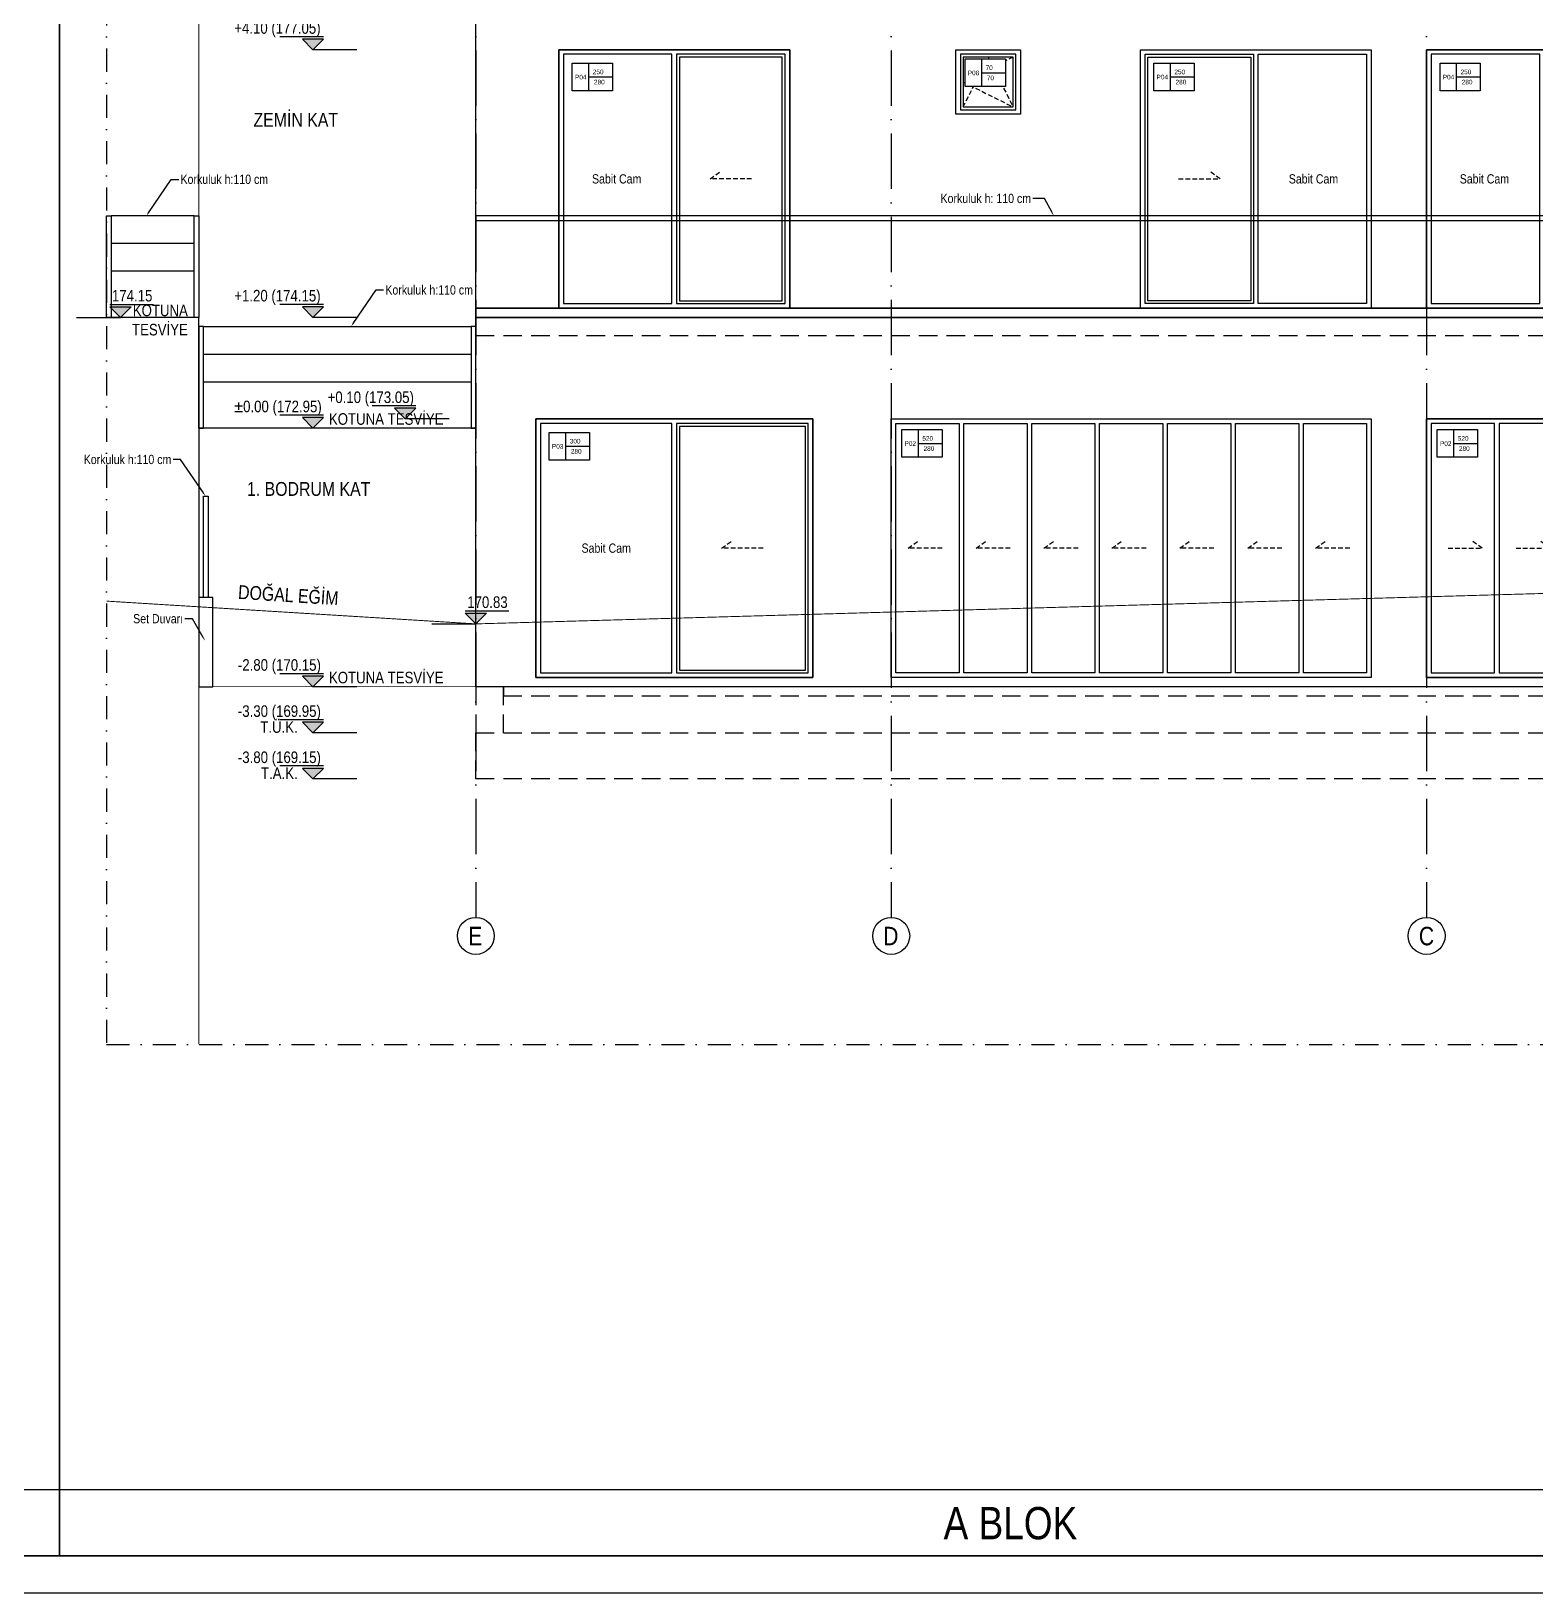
# Model space of a CAD drawing. Header units: millimetres. Extents: x 82776 to 137242, y 11666 to 27998.
# Drawn here: x 125235 to 126865, y 24998 to 26689 of the extents above; entities that cross this region are included whole.
import ezdxf
from ezdxf import colors
from ezdxf.entities.mleader import LeaderData, LeaderLine
from ezdxf.enums import TextEntityAlignment as Align
from ezdxf.math import Vec2, Vec3

# ---------------------------------------------------------------- set-up
doc = ezdxf.new("R2010")
doc.units = ezdxf.units.MM
for name, pattern in [('( Hidden )', [0.375, 0.25, -0.125]), ('ACAD_ISO03W100', [30, 12, -18]), ('ACAD_ISO10W100', [18, 12, -3, 0, -3]), ('DASHDOT', [1, 0.5, -0.25, 0, -0.25]), ('DASHED', [15, 10, -5])]:
    doc.linetypes.add(name, pattern=pattern)
doc.layers.add('0_IFC_Blok Sınırı', color=32, linetype='ACAD_ISO03W100', lineweight=0)
for name, color, linetype in [('0_IFC_Concrete Trace', 253, '( Hidden )'), ('0_IFC_Elevation_1', 41, 'Continuous'), ('0_IFC_Elevation_3', 21, 'Continuous'), ('0_IFC_Elevation_4', 11, 'Continuous'), ('0_IFC_Grid', 14, 'ACAD_ISO10W100'), ('0_IFC_Grid_Text_100', 14, 'Continuous'), ('0_IFC_Legend_Viewport', 7, 'Continuous'), ('0_IFC_Notation_Level_50', 160, 'Continuous'), ('0_IFC_Notation_Section_50', 10, 'Continuous'), ('0_IFC_Text_Explanation_20', 231, 'Continuous'), ('0_IFC_Text_Explanation_50', 231, 'Continuous'), ('2_IFC_Handrail', 181, 'Continuous'), ('2_IFC_Wall', 130, 'Continuous'), ('3_IFC_Window', 136, 'Continuous'), ('7_IFC_Landscape', 45, 'Continuous')]:
    doc.layers.add(name, color=color, linetype=linetype)
doc.styles.add('IFC_TEXT', font='ARIALN.TTF')
doc.styles.get("Standard").update_dxf_attribs({"font": 'arial.ttf'})

# ---------------------------------------------------------------- blocks, each defined once
blk = doc.blocks.new('*U2169')
blk.add_lwpolyline([(-739.3936730166897, 0), (0, 0), (0, 71.52768104430288), (-739.3936730166897, 71.52768104430288)], close=True)
at = {"layer": '0_IFC_Legend_Viewport', "transparency": 33554687}
blk.add_lwpolyline([(-3169.339490820363, 2920.000000000932), (0, 2920.000000000932), (0, 0), (-3169.339490820363, 0)], close=True, dxfattribs=at)
at = {"style": 'IFC_TEXT'}
for tag, p in [('PAFTA', (-2411.698528575071, 17.92217528726905)), ('KOT', (-1159.062316709198, 17.96195260528475)), ('OLCEK', (-110.4468044673558, 17.90858112834394))]:
    blk.add_attdef(tag, p, '', height=35, dxfattribs=at)
blk = doc.blocks.new('*U2160')
blk.add_lwpolyline([(-3301.934478563373, 0), (-1182.826488100109, 0), (-1182.826488100109, 71.52768104430288), (-3301.934478563373, 71.52768104430288)], close=True)
at = {"layer": '0_IFC_Legend_Viewport', "transparency": 33554687}
blk.add_lwpolyline([(-3301.934478563373, 2920.000000000932), (0, 2920.000000000932), (0, 0), (-3301.934478563373, 0)], close=True, dxfattribs=at)
at = {"style": 'IFC_TEXT'}
for tag, p in [('PAFTA', (-2477.996022446576, 17.92217528726905)), ('KOT', (-1159.062316709198, 17.96195260528475)), ('OLCEK', (-110.4468044673558, 17.90858112834394))]:
    blk.add_attdef(tag, p, '', height=35, dxfattribs=at)
blk = doc.blocks.new('A_GR3_DOS IZI')
at = {"layer": '0_IFC_Concrete Trace', "linetype": '( Hidden )', "ltscale": 80}
for points in [[(-2000.000000000015, 449.9999999876163), (-1.45519e-11, 449.9999999876163), (-1.45519e-11, 429.9999999876162), (-2000.000000000015, 429.9999999876162)], [(-2000, 0), (-1970, 0), (-1970, 50.00000000054206), (-2000, 50.00000000054206)], [(-1970, 40), (-30, 40), (-30, 50), (-1970, 50)], [(-2000, 0), (0, 0), (0, -50), (-2000, -50)]]:
    blk.add_lwpolyline(points, close=True, dxfattribs=at)
blk = doc.blocks.new('0_IFC_WINDOWTAG_EL')
blk.add_wipeout([(1.191932521083002, 15.000000000000021), (23.00000000000002, 15.000000000000021), (23.00000000000002, 2.4868995751603507e-14), (1.191932521083002, 2.4868995751603507e-14)])
at = {"layer": '0_IFC_Text_Explanation_50'}
blk.add_lwpolyline([(1.191932521083003, 15), (23, 15), (23, 0), (1.191932521083003, 0)], close=True, dxfattribs=at)
for points in [[(10, 15), (10, 0)], [(10, 7.5), (23, 7.5)]]:
    blk.add_lwpolyline(points, dxfattribs=at)
for tag, p in [('KOD', (1.884709104908438, 6.157988156248393)), ('EN', (12.1224833712622, 8.96334404722438)), ('YÜKSEKLİK', (12.53212824393995, 3.473431887337937))]:
    blk.add_attdef(tag, p, '', height=2.5, dxfattribs=at)
blk = doc.blocks.new('*U2153')
blk.add_wipeout([(249.99999999999997, 279.9999999999054), (-6.570556436235352e-17, 280.00000000000006), (-2.1188386570549283e-10, 0), (249.9999999997881, -9.461587069381494e-11)])
at = {"layer": '3_IFC_Window'}
for points in [[(250, 279.9999999999054), (0, 280), (-2.118838e-10, 7.1e-15), (249.9999999997881, -9.45874e-11)], [(122.5000000000108, 274.9999999999546), (4.999999999996219, 274.9999999999963), (4.999999999791896, 4.999999999996223), (122.4999999998064, 4.999999999954601)], [(130.4999999998087, 7.999999999948547), (241.9999999997942, 7.999999999907828), (241.9999999999939, 271.9999999999078), (130.5000000000085, 271.9999999999485)]]:
    blk.add_lwpolyline(points, close=True, dxfattribs=at)
blk.add_lwpolyline([(127.4999999998064, 4.999999999950818), (244.9999999997919, 4.999999999909196), (244.9999999999962, 274.9999999999092), (127.5000000000108, 274.9999999999508), (127.4999999998064, 4.999999999950818)], dxfattribs=at)
at = {"layer": '3_IFC_Window', "linetype": '( Hidden )', "ltscale": 20}
blk.add_lwpolyline([(208.7499999999086, 139.9999999999075), (163.7499999999086, 139.9999999999415), (175.9859691290064, 148.6764658398875)], dxfattribs=at)
at = {"layer": '0_IFC_Text_Explanation_50', "insert": (62.58957255107407, 139.9999999999781), "char_height": 10, "attachment_point": 5, "style": 'IFC_TEXT'}
blk.add_mtext_dynamic_manual_height_columns('Sabit Cam', width=56.8777974441, gutter_width=12.5, heights=[9.017712536407576], dxfattribs=at)
at = {"transparency": 33554687}
ref = blk.add_blockref('0_IFC_WINDOWTAG_EL', (12.1161349578324, 235.5), dxfattribs=dict(at, xscale=2, yscale=2, zscale=2))
ref.add_attrib('YÜKSEKLİK', '280', (38.0133034693572, 242.4468637742102), dxfattribs={"layer": '0_IFC_Text_Explanation_20', "height": 5})
ref.add_attrib('EN', '250', (36.73347634270613, 253.4266880936921), dxfattribs={"layer": '0_IFC_Text_Explanation_20', "height": 5})
ref.add_attrib('KOD', 'P04', (17.44840880141419, 247.815976312384), dxfattribs={"layer": '0_IFC_Text_Explanation_20', "height": 5})
blk = doc.blocks.new('*U2154')
blk.add_wipeout([(0, 70), (69.99999999976717, 70), (69.99999999976717, 0), (0, 0)])
at = {"layer": '3_IFC_Window'}
for points in [[(69.99999999976717, 0), (0, 0), (0, 70), (69.99999999976717, 70)], [(64.99999999976717, 65), (5, 65), (5, 5), (64.99999999976717, 5)], [(61.99999999976717, 62), (8, 62), (8, 8), (61.99999999976717, 8)]]:
    blk.add_lwpolyline(points, close=True, dxfattribs=at)
at = {"layer": '3_IFC_Window', "linetype": '( Hidden )', "ltscale": 20}
for points in [[(8, 8), (34.99999999988359, 62), (61.99999999976717, 8)], [(61.99999999976717, 62), (8, 35), (61.99999999976717, 8)]]:
    blk.add_lwpolyline(points, dxfattribs=at)
at = {"transparency": 33554687}
ref = blk.add_blockref('0_IFC_WINDOWTAG_EL', (7.6161349578324, 30), dxfattribs=dict(at, xscale=2, yscale=2, zscale=2))
ref.add_attrib('YÜKSEKLİK', '70', (33.5133034693572, 36.94686377421021), dxfattribs={"layer": '0_IFC_Text_Explanation_50', "height": 5})
ref.add_attrib('EN', '70', (32.23347634282254, 47.92668809369206), dxfattribs={"layer": '0_IFC_Text_Explanation_50', "height": 5})
ref.add_attrib('KOD', 'P08', (12.94840880141419, 42.315976312384), dxfattribs={"layer": '0_IFC_Text_Explanation_50', "height": 5})
blk = doc.blocks.new('*U2148')
blk.add_wipeout([(0, 280), (250, 279.99999999990547), (250, -9.458744898438454e-11), (0, -2.842170943040401e-14)])
at = {"layer": '3_IFC_Window'}
for points in [[(0, 280), (250, 279.9999999999054), (250, -9.45874e-11), (0, 0)], [(119.4999999999854, 7.999999999952706), (8, 7.999999999996362), (8, 271.9999999999964), (119.4999999999854, 271.9999999999527)], [(127.4999999999854, 274.9999999999527), (245, 274.9999999999054), (245, 4.999999999905412), (127.4999999999854, 4.999999999952706)]]:
    blk.add_lwpolyline(points, close=True, dxfattribs=at)
blk.add_lwpolyline([(122.4999999999854, 4.999999999952706), (5, 5), (5, 275), (122.4999999999854, 274.9999999999527), (122.4999999999854, 4.999999999952706)], dxfattribs=at)
at = {"layer": '3_IFC_Window', "linetype": '( Hidden )', "ltscale": 20}
blk.add_lwpolyline([(41.24999999998545, 139.9999999999709), (86.24999999998545, 139.9999999999709), (74.0140308708942, 148.6764658399261)], dxfattribs=at)
at = {"layer": '0_IFC_Text_Explanation_50', "insert": (187.4104274488199, 139.9999999999309), "char_height": 10, "attachment_point": 5, "style": 'IFC_TEXT'}
blk.add_mtext_dynamic_manual_height_columns('Sabit Cam', width=56.8777974441, gutter_width=12.5, heights=[9.017712536407576], dxfattribs=at)
at = {"transparency": 33554687}
ref = blk.add_blockref('0_IFC_WINDOWTAG_EL', (12.1161349578324, 235.5), dxfattribs=dict(at, xscale=2, yscale=2, zscale=2))
ref.add_attrib('YÜKSEKLİK', '280', (38.0133034693572, 242.4468637742102), dxfattribs={"layer": '0_IFC_Text_Explanation_20', "height": 5})
ref.add_attrib('EN', '250', (36.73347634270613, 253.4266880936921), dxfattribs={"layer": '0_IFC_Text_Explanation_20', "height": 5})
ref.add_attrib('KOD', 'P04', (17.44840880141419, 247.815976312384), dxfattribs={"layer": '0_IFC_Text_Explanation_20', "height": 5})
blk = doc.blocks.new('*U2149')
blk.add_wipeout([(249.99999999999997, 279.9999999999054), (-6.570556436235352e-17, 280.00000000000006), (-2.1188386570549283e-10, 0), (249.9999999997881, -9.461587069381494e-11)])
at = {"layer": '3_IFC_Window'}
for points in [[(250, 279.9999999999054), (0, 280), (-2.118838e-10, 7.1e-15), (249.9999999997881, -9.45874e-11)], [(122.5000000000108, 274.9999999999546), (4.999999999996219, 274.9999999999963), (4.999999999791896, 4.999999999996223), (122.4999999998064, 4.999999999954601)], [(130.4999999998087, 7.999999999948547), (241.9999999997942, 7.999999999907828), (241.9999999999939, 271.9999999999078), (130.5000000000085, 271.9999999999485)]]:
    blk.add_lwpolyline(points, close=True, dxfattribs=at)
blk.add_lwpolyline([(127.4999999998064, 4.999999999950818), (244.9999999997919, 4.999999999909196), (244.9999999999962, 274.9999999999092), (127.5000000000108, 274.9999999999508), (127.4999999998064, 4.999999999950818)], dxfattribs=at)
at = {"layer": '3_IFC_Window', "linetype": '( Hidden )', "ltscale": 20}
blk.add_lwpolyline([(208.7499999999086, 139.9999999999075), (163.7499999999086, 139.9999999999415), (175.9859691290064, 148.6764658398875)], dxfattribs=at)
at = {"layer": '0_IFC_Text_Explanation_50', "insert": (62.58957255107407, 139.9999999999781), "char_height": 10, "attachment_point": 5, "style": 'IFC_TEXT'}
blk.add_mtext_dynamic_manual_height_columns('Sabit Cam', width=56.8777974441, gutter_width=12.5, heights=[9.017712536407576], dxfattribs=at)
at = {"transparency": 33554687}
ref = blk.add_blockref('0_IFC_WINDOWTAG_EL', (12.1161349578324, 235.5), dxfattribs=dict(at, xscale=2, yscale=2, zscale=2))
ref.add_attrib('YÜKSEKLİK', '280', (38.0133034693572, 242.4468637742102), dxfattribs={"layer": '0_IFC_Text_Explanation_20', "height": 5})
ref.add_attrib('EN', '250', (36.73347634270613, 253.4266880936921), dxfattribs={"layer": '0_IFC_Text_Explanation_20', "height": 5})
ref.add_attrib('KOD', 'P04', (17.44840880141419, 247.815976312384), dxfattribs={"layer": '0_IFC_Text_Explanation_20', "height": 5})
blk = doc.blocks.new('*U1739')
blk.add_wipeout([(300, 280), (0, 279.99999999990547), (0, -9.458744898438454e-11), (300, 0)])
at = {"layer": '3_IFC_Window'}
for points in [[(300, 280), (0, 279.9999999999054), (0, -9.45874e-11), (300, 0)], [(147.5000000000145, 274.9999999999519), (5, 274.999999999907), (5, 4.999999999907004), (147.5000000000145, 4.99999999995191)], [(155.5000000000145, 7.999999999954447), (292, 7.999999999997477), (292, 271.9999999999975), (155.5000000000146, 271.9999999999544)]]:
    blk.add_lwpolyline(points, close=True, dxfattribs=at)
blk.add_lwpolyline([(152.5000000000145, 4.999999999953502), (295, 4.999999999998423), (295, 274.9999999999984), (152.5000000000145, 274.9999999999535), (152.5000000000145, 4.999999999953502)], dxfattribs=at)
at = {"layer": '3_IFC_Window', "linetype": '( Hidden )', "ltscale": 20}
blk.add_lwpolyline([(246.2499999999563, 140), (201.2499999999564, 140), (213.4859691290476, 148.6764658399552)], dxfattribs=at)
at = {"layer": '0_IFC_Text_Explanation_50', "insert": (76.25000000034925, 139.999999999949), "char_height": 10, "attachment_point": 5, "style": 'IFC_TEXT'}
blk.add_mtext_dynamic_manual_height_columns('Sabit Cam', width=56.8777974441, gutter_width=12.5, heights=[9.017712536407576], dxfattribs=at)
at = {"transparency": 33554687}
ref = blk.add_blockref('0_IFC_WINDOWTAG_EL', (12.1161349578324, 235.5), dxfattribs=dict(at, xscale=2, yscale=2, zscale=2))
ref.add_attrib('YÜKSEKLİK', '280', (38.0133034693572, 242.4468637742102), dxfattribs={"layer": '0_IFC_Text_Explanation_20', "height": 5})
ref.add_attrib('EN', '300', (36.73347634270613, 253.4266880936921), dxfattribs={"layer": '0_IFC_Text_Explanation_20', "height": 5})
ref.add_attrib('KOD', 'P03', (17.44840880141419, 247.815976312384), dxfattribs={"layer": '0_IFC_Text_Explanation_20', "height": 5})
blk = doc.blocks.new('*U2105')
blk.add_wipeout([(520, 280), (0, 280), (0, 0), (520, 0)])
at = {"layer": '3_IFC_Window'}
for points in [[(520, 0), (0, 0), (0, 280), (520, 280)], [(78.57142857136205, 5), (78.57142857136205, 275.0000000000036), (147.1428571427241, 275), (147.1428571427241, 5)], [(152.1428571427242, 5.000000000000113), (152.1428571427242, 275.0000000000038), (220.7142857140862, 275), (220.7142857140862, 5.000000000000056)], [(225.7142857140863, 5.000000000000113), (225.7142857140863, 275.0000000000038), (294.2857142854482, 275), (294.2857142854482, 5.000000000000056)], [(299.2857142854483, 5.000000000000113), (299.2857142854483, 275.0000000000038), (367.8571428568103, 275), (367.8571428568103, 5.000000000000056)], [(372.8571428568102, 5.000000000000056), (372.8571428568102, 275.0000000000037), (441.4285714281723, 275), (441.4285714281723, 5.000000000000056)], [(446.4285714281722, 5.000000000000056), (446.4285714281722, 275.0000000000037), (515, 275), (515, 5)]]:
    blk.add_lwpolyline(points, close=True, dxfattribs=at)
at = {"layer": '3_IFC_Window', "linetype": '( Hidden )', "ltscale": 20}
for points in [[(55.28158519490353, 140), (18.35145394691426, 140), (30.58742307600551, 148.6764658399552)], [(128.8530137662656, 140), (91.92288251827632, 140), (104.1588516473675, 148.6764658399552)], [(202.4244423376277, 140.0000000000001), (165.4943110896384, 140.0000000000001), (177.7302802187297, 148.6764658399553)], [(275.9958709089898, 140.0000000000001), (239.0657396610005, 140.0000000000001), (251.3017087900918, 148.6764658399553)], [(349.5672994803517, 140.0000000000001), (312.6371682323624, 140.0000000000001), (324.8731373614537, 148.6764658399553)], [(423.1387280517138, 140), (386.2085968037245, 140), (398.4445659328157, 148.6764658399552)], [(496.7101566233086, 140), (459.7800253753193, 140), (472.0159945044106, 148.6764658399552)]]:
    blk.add_lwpolyline(points, dxfattribs=at)
at = {"transparency": 33554687}
ref = blk.add_blockref('0_IFC_WINDOWTAG_EL', (9.1161349578324, 238.5), dxfattribs=dict(at, xscale=2, yscale=2, zscale=2))
ref.add_attrib('YÜKSEKLİK', '280', (35.0133034693572, 245.4468637742102), dxfattribs={"layer": '0_IFC_Text_Explanation_20', "height": 5})
ref.add_attrib('EN', '520', (33.73347634270613, 256.4266880936921), dxfattribs={"layer": '0_IFC_Text_Explanation_20', "height": 5})
ref.add_attrib('KOD', 'P02', (14.44840880141419, 250.815976312384), dxfattribs={"layer": '0_IFC_Text_Explanation_20', "height": 5})
at = {"layer": '3_IFC_Window'}
blk.add_lwpolyline([(5, 5), (5, 275.0000000000036), (73.57142857136205, 275), (73.57142857136205, 5)], close=True, dxfattribs=at)
blk = doc.blocks.new('*U2104')
blk.add_wipeout([(0, 280), (520, 280), (520, 0), (0, 0)])
at = {"layer": '3_IFC_Window'}
for points in [[(0, 0), (520, 0), (520, 280), (0, 280)], [(147.1428571431897, 5.000000000000056), (147.1428571431897, 275.0000000000037), (78.57142857182771, 275), (78.57142857182771, 5.000000000000056)], [(220.7142857145517, 5.000000000000113), (220.7142857145517, 275.0000000000038), (152.1428571431897, 275), (152.1428571431897, 5.000000000000056)], [(294.2857142859137, 5.000000000000113), (294.2857142859137, 275.0000000000038), (225.7142857145518, 275), (225.7142857145518, 5.000000000000056)], [(367.8571428572757, 5.000000000000113), (367.8571428572757, 275.0000000000038), (299.2857142859137, 275), (299.2857142859137, 5.000000000000056)], [(441.4285714286379, 5), (441.4285714286379, 275.0000000000036), (372.8571428572759, 275), (372.8571428572759, 5)], [(515, 5), (515, 275.0000000000036), (446.4285714286379, 275), (446.4285714286379, 5)]]:
    blk.add_lwpolyline(points, close=True, dxfattribs=at)
at = {"layer": '3_IFC_Window', "linetype": '( Hidden )', "ltscale": 20}
for points in [[(23.28984337669135, 140), (60.21997462468061, 140), (47.98400549558937, 148.6764658399552)], [(96.86127194828623, 140), (133.7914031962755, 140), (121.5554340671842, 148.6764658399552)], [(170.4327005196482, 140.0000000000001), (207.3628317676376, 140.0000000000001), (195.1268626385463, 148.6764658399553)], [(244.0041290910102, 140.0000000000001), (280.9342603389995, 140.0000000000001), (268.6982912099082, 148.6764658399553)], [(317.5755576623723, 140.0000000000001), (354.5056889103615, 140.0000000000001), (342.2697197812703, 148.6764658399553)], [(391.1469862337344, 140), (428.0771174817236, 140), (415.8411483526324, 148.6764658399552)], [(464.7184148050964, 140), (501.6485460530857, 140), (489.4125769239945, 148.6764658399552)]]:
    blk.add_lwpolyline(points, dxfattribs=at)
at = {"transparency": 33554687}
ref = blk.add_blockref('0_IFC_WINDOWTAG_EL', (9.1161349578324, 238.5), dxfattribs=dict(at, xscale=2, yscale=2, zscale=2))
ref.add_attrib('YÜKSEKLİK', '280', (35.0133034693572, 245.4468637742102), dxfattribs={"layer": '0_IFC_Text_Explanation_20', "height": 5})
ref.add_attrib('EN', '520', (33.73347634270613, 256.4266880936921), dxfattribs={"layer": '0_IFC_Text_Explanation_20', "height": 5})
ref.add_attrib('KOD', 'P02', (14.44840880141419, 250.815976312384), dxfattribs={"layer": '0_IFC_Text_Explanation_20', "height": 5})
at = {"layer": '3_IFC_Window'}
blk.add_lwpolyline([(73.57142857182771, 5.000000000000056), (73.57142857182771, 275.0000000000037), (5, 275), (5, 5)], close=True, dxfattribs=at)
blk = doc.blocks.new('A_GR3_DOGRAMA')
for name, p in [('*U2153', (-1910, 459.9999999648352)), ('*U2154', (-1480, 669.9999999647407)), ('*U2148', (-1280, 459.9999999648352)), ('*U2149', (-970, 459.9999999648352)), ('*U1739', (-1934.999999999985, 60.00000000009459)), ('*U2105', (-1549.999999999985, 60)), ('*U2104', (-969.9999999999854, 60))]:
    blk.add_blockref(name, p)
blk = doc.blocks.new('*U2147')
at = {"layer": '2_IFC_Handrail'}
for points in [[(2000, 95), (2000, 100), (-5.82077e-11, 100), (0, 95)], [(0, 95), (2000.000000000058, 95), (2000.000000000058, 0), (0, 0)], [(2000.000000000058, 0), (2000.000000000058, -10), (0, -10), (0, 0)]]:
    blk.add_lwpolyline(points, close=True, dxfattribs=at)
blk = doc.blocks.new('A_GR3')
at = {"layer": '0_IFC_Elevation_1'}
blk.add_lwpolyline([(-2000, 449.9999999876163), (0, 449.9999999876163), (0, 49.99999998761632), (-2000, 49.99999998761632)], close=True, dxfattribs=at)
at = {"layer": '0_IFC_Elevation_3'}
blk.add_lwpolyline([(-2000, 1114.999999964741), (0, 1114.999999964741), (0, 449.9999999879583), (-2000, 449.9999999879583)], close=True, dxfattribs=at)
at = {"layer": '0_IFC_Elevation_4'}
for points in [[(-1910, 739.9999999648352), (-1660, 739.9999999648352), (-1660.000000000218, 459.9999999648352), (-1910.000000000218, 459.9999999648352)], [(-1480, 739.9999999647406), (-1410.000000000233, 739.9999999647406), (-1410.000000000233, 669.9999999647407), (-1480, 669.9999999647407)], [(-1280, 739.9999999648352), (-1030, 739.9999999648352), (-1030.000000000218, 459.9999999648352), (-1280.000000000218, 459.9999999648352)], [(-970, 739.9999999641223), (-720, 739.9999999641223), (-720.0000000002183, 459.9999999641222), (-970.0000000002182, 459.9999999641222)], [(-1934.999999999985, 340.0000000000946), (-1634.999999999985, 340.0000000000946), (-1634.999999999985, 60), (-1934.999999999985, 60)], [(-1549.999999999985, 340), (-1029.999999999985, 340), (-1029.999999999985, 60), (-1549.999999999985, 60)], [(-969.9999999999854, 340), (-449.9999999999854, 340), (-449.9999999999854, 60), (-969.9999999999854, 60)]]:
    blk.add_lwpolyline(points, close=True, dxfattribs=at)
blk.add_blockref('*U2147', (-2000, 459.9999999880528))
blk = doc.blocks.new('0_IFC_AXIS_TEXT_100')
at = {"layer": '0_IFC_Grid_Text_100'}
blk.add_circle((0, 1000), 1000, dxfattribs=at)
at = {"layer": '0_IFC_Grid_Text_100', "style": 'IFC_TEXT'}
blk.add_attdef('AXIS_NO', text='', height=1000, dxfattribs=at).set_placement((0, 992.7158909265999), align=Align.MIDDLE_CENTER)
blk = doc.blocks.new('A_GR3_AKS')
at = {"layer": '0_IFC_Grid', "ltscale": 5}
for points in [[(0, -200.0099238269759), (0, -1769.999999999985)], [(450, -200.0099238269759), (450, -1769.999999999985)], [(1030, -200.0099238269759), (1030, -1769.999999999985)]]:
    blk.add_lwpolyline(points, dxfattribs=at)
ref = blk.add_blockref('0_IFC_AXIS_TEXT_100', (-0.0026226493064314, -1809.999999868261), dxfattribs=dict(xscale=0.02, yscale=0.02, zscale=0.02, rotation=359.9935031037731))
ref.add_attrib('AXIS_NO', 'E', dxfattribs={"layer": '0_IFC_Grid_Text_100', "height": 20.00000000000003, "rotation": 359.9935031027032, "style": 'IFC_TEXT'}).set_placement((-0.5870016059197951, -1790.145615657755), align=Align.MIDDLE_CENTER)
ref = blk.add_blockref('0_IFC_AXIS_TEXT_100', (449.9973773506935, -1809.999999868261), dxfattribs=dict(xscale=0.02, yscale=0.02, zscale=0.02, rotation=359.9935031037731))
ref.add_attrib('AXIS_NO', 'D', dxfattribs={"layer": '0_IFC_Grid_Text_100', "height": 20.00000000000003, "rotation": 359.9935031027032, "style": 'IFC_TEXT'}).set_placement((449.5357814765156, -1790.145629580409), align=Align.MIDDLE_CENTER)
ref = blk.add_blockref('0_IFC_AXIS_TEXT_100', (1029.997377350693, -1809.999999868261), dxfattribs=dict(xscale=0.02, yscale=0.02, zscale=0.02, rotation=359.9935031037731))
ref.add_attrib('AXIS_NO', 'C', dxfattribs={"layer": '0_IFC_Grid_Text_100', "height": 20.00000000000003, "rotation": 359.9935031027032, "style": 'IFC_TEXT'}).set_placement((1029.84956046495, -1790.145665160511), align=Align.MIDDLE_CENTER)
blk = doc.blocks.new('0_IFC_NOT_RUDELEVEL_50_N')
at = {"layer": '0_IFC_Notation_Level_50'}
h = blk.add_hatch(color=256, dxfattribs=at)
h.dxf.hatch_style = 1
h.paths.add_polyline_path([(-201.6000000000931, 201.6000000001513), (201.5999999996274, 201.6000000001513), (0, 0)])
for p, q in [((-834.4000000003726, 0), (0, 0)), ((-201.6000000000931, 246.4000000000815), (627.1999999997206, 246.4000000000815))]:
    blk.add_line(p, q, dxfattribs=at)
blk.add_lwpolyline([(-201.6000000000931, 201.6000000001513), (201.5999999996274, 201.6000000001513), (0, 0), (-201.6000000000931, 201.6000000001513)], dxfattribs=at)
at = {"layer": '0_IFC_Notation_Level_50', "style": 'IFC_TEXT'}
blk.add_attdef('LEVEL', (-201.6000000000931, 302.4000000001397), '', height=280, dxfattribs=at)
blk = doc.blocks.new('A_GR3_DE')
at = {"layer": '0_IFC_Elevation_4', "linetype": 'DASHED', "const_width": 1}
blk.add_lwpolyline([(-2299.99664332543, -38.50020697526634), (-2000, -56.99999995378312), (0, -1.164153e-10), (369.842425780138, -20.3433963270254)], dxfattribs=at)
ref = blk.add_blockref('0_IFC_NOT_RUDELEVEL_50_N', (-2000.000000046275, -57.00000000005821), dxfattribs=dict(xscale=0.057142857142768, yscale=0.057142857142768, zscale=0.057142857142768))
ref.add_attrib('LEVEL', '170.83', (-2009.290122829436, -39.71999999886612), dxfattribs={"layer": '0_IFC_Notation_Level_50', "height": 12.5, "style": 'IFC_TEXT'})
at = {"layer": '0_IFC_Elevation_4', "linetype": 'DASHED', "ltscale": 3, "insert": (-2256.944020385505, -14.88602770097713), "char_height": 14.99999999999999, "attachment_point": 1, "rotation": 356.35973920374573, "style": 'IFC_TEXT'}
blk.add_mtext_dynamic_manual_height_columns('\\pxt4;DOĞAL EĞİM', width=252.2965227574568, gutter_width=124.9999999999999, heights=[0], dxfattribs=at)
blk = doc.blocks.new('*U2139')
ref = blk.add_blockref('0_IFC_NOT_RUDELEVEL_50_N', (-7.27596e-11, 1322.750000000003), dxfattribs=dict(xscale=-0.057142857142768, yscale=0.057142857142768, zscale=0.057142857142768))
ref.add_attrib('LEVEL', '+8.93 (181.88)', (-85.26990450199155, 1340.030000001196), dxfattribs={"layer": '0_IFC_Notation_Level_50', "height": 12.5, "style": 'IFC_TEXT'})
ref = blk.add_blockref('0_IFC_NOT_RUDELEVEL_50_N', (-7.27596e-11, 1250), dxfattribs=dict(xscale=-0.057142857142768, yscale=0.057142857142768, zscale=0.057142857142768))
ref.add_attrib('LEVEL', '+8.20 (181.15)', (-85.26990450199155, 1267.280000001192), dxfattribs={"layer": '0_IFC_Notation_Level_50', "height": 12.5, "style": 'IFC_TEXT'})
ref = blk.add_blockref('0_IFC_NOT_RUDELEVEL_50_N', (-7.27596e-11, 1190), dxfattribs=dict(xscale=-0.057142857142768, yscale=0.057142857142768, zscale=0.057142857142768))
ref.add_attrib('LEVEL', '+7.60 (180.55)', (-85.26990450199155, 1207.280000001192), dxfattribs={"layer": '0_IFC_Notation_Level_50', "height": 12.5, "style": 'IFC_TEXT'})
ref = blk.add_blockref('0_IFC_NOT_RUDELEVEL_50_N', (-1.309672e-10, 900), dxfattribs=dict(xscale=-0.057142857142768, yscale=0.057142857142768, zscale=0.057142857142768))
ref.add_attrib('LEVEL', '+4.70 (177.65)', (-85.26990450204976, 917.2800000011921), dxfattribs={"layer": '0_IFC_Notation_Level_50', "height": 12.5, "style": 'IFC_TEXT'})
ref = blk.add_blockref('0_IFC_NOT_RUDELEVEL_50_N', (-1.309672e-10, 840), dxfattribs=dict(xscale=-0.057142857142768, yscale=0.057142857142768, zscale=0.057142857142768))
ref.add_attrib('LEVEL', '+4.10 (177.05)', (-85.26990450204976, 857.2800000011921), dxfattribs={"layer": '0_IFC_Notation_Level_50', "height": 12.5, "style": 'IFC_TEXT'})
ref = blk.add_blockref('0_IFC_NOT_RUDELEVEL_50_N', (-1.455192e-10, 550), dxfattribs=dict(xscale=-0.057142857142768, yscale=0.057142857142768, zscale=0.057142857142768))
ref.add_attrib('LEVEL', '+1.20 (174.15)', (-85.2699045020643, 567.280000001192), dxfattribs={"layer": '0_IFC_Notation_Level_50', "height": 12.5, "style": 'IFC_TEXT'})
ref = blk.add_blockref('0_IFC_NOT_RUDELEVEL_50_N', (-1.455192e-10, 430), dxfattribs=dict(xscale=-0.057142857142768, yscale=0.057142857142768, zscale=0.057142857142768))
ref.add_attrib('LEVEL', '%%P0.00 (172.95)', (-85.26990450212293, 447.2800000011921), dxfattribs={"layer": '0_IFC_Notation_Level_50', "height": 12.5, "style": 'IFC_TEXT'})
ref = blk.add_blockref('0_IFC_NOT_RUDELEVEL_50_N', (99.99999999985448, 440), dxfattribs=dict(xscale=-0.057142857142768, yscale=0.057142857142768, zscale=0.057142857142768))
ref.add_attrib('LEVEL', '+0.10 (173.05)', (15.83002728505306, 457.2800000011921), dxfattribs={"layer": '0_IFC_Notation_Level_50', "height": 12.5, "style": 'IFC_TEXT'})
ref = blk.add_blockref('0_IFC_NOT_RUDELEVEL_50_N', (-1.455192e-10, 150), dxfattribs=dict(xscale=-0.057142857142768, yscale=0.057142857142768, zscale=0.057142857142768))
ref.add_attrib('LEVEL', '-2.80 (170.15)', (-81.33914051843541, 167.2800000011921), dxfattribs={"layer": '0_IFC_Notation_Level_50', "height": 12.5, "style": 'IFC_TEXT'})
ref = blk.add_blockref('0_IFC_NOT_RUDELEVEL_50_N', (-1.455192e-10, 100), dxfattribs=dict(xscale=-0.057142857142768, yscale=0.057142857142768, zscale=0.057142857142768))
ref.add_attrib('LEVEL', '-3.30 (169.95)', (-81.33914051843541, 117.2800000011921), dxfattribs={"layer": '0_IFC_Notation_Level_50', "height": 12.5, "style": 'IFC_TEXT'})
ref = blk.add_blockref('0_IFC_NOT_RUDELEVEL_50_N', (-1.455192e-10, 50), dxfattribs=dict(xscale=-0.057142857142768, yscale=0.057142857142768, zscale=0.057142857142768))
ref.add_attrib('LEVEL', '-3.80 (169.15)', (-81.33914051843541, 67.28000000119211), dxfattribs={"layer": '0_IFC_Notation_Level_50', "height": 12.5, "style": 'IFC_TEXT'})
at = {"layer": '0_IFC_Notation_Level_50', "char_height": 12.5, "attachment_point": 3, "style": 'IFC_TEXT'}
for s, insert in [('MAHYA KOTU', (-16.52000000003318, 1335.269999999993)), ('SAÇAK KOTU', (-16.52000000003318, 1262.519999999989)), ('T.Ü.K.', (-16.52000000009138, 112.5199999999895)), ('T.A.K.', (-16.52000000009138, 62.51999999998952))]:
    blk.add_mtext_dynamic_manual_height_columns(s, width=128.3106315198238, gutter_width=12.5, heights=[0], dxfattribs=dict(at, insert=insert))
at = {"layer": '0_IFC_Text_Explanation_50', "char_height": 15, "attachment_point": 5, "style": 'IFC_TEXT'}
for s, insert in [('\\pxt4;1.  KAT', (-18.61100698038353, 1114.079999999983)), ('\\pxt4;ZEMİN KAT', (-18.61100698038353, 764.0799999999836)), ('\\pxi-0.46999,l1.46999,t1.46999,4;1. BODRUM KAT', (-12.16000000010535, 364.0799999999836))]:
    blk.add_mtext_dynamic_manual_height_columns(s, width=215.825328234554, gutter_width=125, heights=[0], dxfattribs=dict(at, insert=insert))
blk = doc.blocks.new('*U2141')
at = {"layer": '2_IFC_Handrail'}
for points in [[(-270.1217064385419, -109.8618196511124), (-265.1217064385419, -109.8618196511124), (-265.1217064385419, 0.1381803488875448), (-270.1217064385419, 0.1381803488875448)], [(24.877758149305, -109.8618196511124), (29.877758149305, -109.8618196511124), (29.877758149305, 0.1381803488875448), (24.877758149305, 0.1381803488875448)]]:
    blk.add_lwpolyline(points, close=True, dxfattribs=at)
for points in [[(-265.1217064385419, 0.1381803488875448), (24.877758149305, 0.1381803488875448)], [(-265.1217064385419, -29.86181965111246), (24.877758149305, -29.86181965111246)], [(-265.1217064385419, -59.86181965111246), (24.877758149305, -59.86181965111246)]]:
    blk.add_lwpolyline(points, dxfattribs=at)
blk = doc.blocks.new('*U2142')
at = {"layer": '2_IFC_Handrail'}
for points in [[(-270.1217064385419, -109.8618196511124), (-265.1217064385419, -109.8618196511124), (-265.1217064385419, 0.1381803488875448), (-270.1217064385419, 0.1381803488875448)], [(-175.1161037338024, -109.8618196511124), (-170.1161037338024, -109.8618196511124), (-170.1161037338024, 0.1381803488875448), (-175.1161037338024, 0.1381803488875448)]]:
    blk.add_lwpolyline(points, close=True, dxfattribs=at)
for points in [[(-265.1217064385419, 0.1381803488875448), (-175.1161037338024, 0.1381803488875448)], [(-265.1217064385419, -29.86181965111246), (-175.1161037338024, -29.86181965111246)], [(-265.1217064385419, -59.86181965111246), (-175.1161037338024, -59.86181965111246)]]:
    blk.add_lwpolyline(points, dxfattribs=at)
blk = doc.blocks.new('A_GR3_YAZI')
at = {"layer": '0_IFC_Text_Explanation_50'}
ml = blk.add_multileader_mtext('Standard', dxfattribs=at)
ml.set_content('Korkuluk h: 110 cm', color=256, style='IFC_TEXT')
ml.set_leader_properties()
ml.build(insert=Vec2(0, 0))
ml.multileader.update_dxf_attribs({"text_right_attachment_type": 2, "dogleg_length": 0.36})
ctx = ml.context
ctx.base_point, ctx.char_height, ctx.plane_origin = Vec3(-1496.999580288162, 578.7970281558054), 10, Vec3(-1373.841333611228, 556.9999999880528)
ctx.right_attachment, ctx.text_align_type = 2, 2
notes = []
notes.append((ctx, [(0, (1, 1, 0), (-1383.931379730464, 578.7765643086022), (-1, 0), 12.58116099426057, [(0, [(-1373.841333611228, 559.9999999880528)], 0, [])])]))
ctx.mtext.insert, ctx.mtext.alignment, ctx.mtext.flow_direction = Vec3(-1398.51254072471, 583.882294186551), 3, 5
for ctx, leaders in notes:
    for number, flags, end, landing, length, lines in leaders:
        leader = LeaderData()
        leader.index, (leader.has_last_leader_line, leader.has_dogleg_vector, leader.attachment_direction) = number, flags
        leader.last_leader_point, leader.dogleg_vector, leader.dogleg_length = Vec3(end), Vec3(landing), length
        for number, points, colour, breaks in lines:
            line = LeaderLine()
            line.index, line.vertices, line.color, line.breaks = number, Vec3.list(points), colors.encode_raw_color(colour), breaks
            leader.lines.append(line)
        ctx.leaders.append(leader)
blk = doc.blocks.new('A GR3')
at = {"layer": '0_IFC_Blok Sınırı', "ltscale": 0.3, "const_width": 1}
blk.add_lwpolyline([(-2500.000000068307, 82.43253208130045), (-2499.990441081143, 1432.432532044764)], dxfattribs=at)
at = {"layer": '0_IFC_Elevation_3'}
blk.add_lwpolyline([(-2200.000000106811, 750.0000000004364), (-2499.99527211496, 750.1535887954196), (-2499.997255807234, 566.4997930128956)], dxfattribs=at)
at = {"layer": '0_IFC_Elevation_4'}
blk.add_lwpolyline([(-2500.055781352145, 750.1536197743771), (-2499.994423514741, 870.0000000004364), (-2600.000000068307, 870.0000000004364)], dxfattribs=at)
at = {"layer": '0_IFC_Notation_Section_50', "linetype": 'DASHDOT', "ltscale": 50}
blk.add_lwpolyline([(599.91887628939, 82.43253208036184), (599.91887628939, 1912.681160474574), (-2600.000000068307, 1912.681160473643), (-2600.000000068307, 82.43253208130045)], close=True, dxfattribs=at)
at = {"layer": '2_IFC_Handrail'}
blk.add_lwpolyline([(-2469.775988635782, 800.138123959987), (-2469.806706874865, 800.1381396868273)], dxfattribs=at)
blk.add_lwpolyline([(-2494.994352727532, 566.4997930128956), (-2494.994352727765, 676.4997930128957), (-2489.994352727765, 676.4997930128957), (-2489.994352727532, 566.4997930128956)], close=True, dxfattribs=at)
at = {"layer": '2_IFC_Wall'}
blk.add_lwpolyline([(-2484.994352727547, 469.9999999881038), (-2484.994352727532, 566.4997930128956), (-2499.994352727532, 566.4997930128956), (-2499.994352727546, 469.9999999881038)], close=True, dxfattribs=at)
for name, p in [('*U2139', (-2376.400924704925, 320.0000000004366)), ('A_GR3_DOS IZI', (-200, 420.0000000004875)), ('*U2141', (-2229.877758149319, 860.0154105929543))]:
    blk.add_blockref(name, p)
at = {"xscale": -1}
blk.add_blockref('*U2142', (-2770.116103802109, 979.9128990731479), dxfattribs=at)
ref = blk.add_blockref('0_IFC_NOT_RUDELEVEL_50_N', (-2584.869297130572, 870.0000000004364), dxfattribs=dict(xscale=0.057142857142768, yscale=0.057142857142768, zscale=0.057142857142768))
ref.add_attrib('LEVEL', '174.15', (-2594.159419913733, 887.2800000016287), dxfattribs={"layer": '0_IFC_Notation_Level_50', "height": 12.5, "style": 'IFC_TEXT'})
at = {"layer": '0_IFC_Notation_Level_50', "char_height": 12.5, "attachment_point": 3, "style": 'IFC_TEXT'}
for width, heights, insert in [(89.93911221000599, [37.45062773745575], (-2511.946369136029, 883.8228427048598)), (128.3106315198238, [0], (-2234.994785093775, 766.2109064341348)), (128.3106315198238, [0], (-2234.994785093775, 486.1206405271732))]:
    blk.add_mtext_dynamic_manual_height_columns('KOTUNA TESVİYE', width=width, gutter_width=12.5, heights=heights, dxfattribs=dict(at, insert=insert))
at = {"layer": '0_IFC_Text_Explanation_50'}
ml = blk.add_multileader_mtext('Standard', dxfattribs=at)
ml.set_content('Korkuluk h:110 cm', color=256, style='IFC_TEXT')
ml.set_leader_properties()
ml.build(insert=Vec2(0, 0))
ctx = ml.context
ctx.base_point, ctx.char_height, ctx.plane_origin, ctx.plane_x_axis, ctx.plane_y_axis = Vec3(-2521.871945865772, 1019.544065332918), 10, Vec3(-2557.08875832177, 760.984577667401), Vec3(1, -2.365e-13), Vec3(2.365e-13, 1)
notes = []
notes.append((ctx, [(0, (1, 1, 0), (-2529.871945865773, 1019.54406533292), (1, -2.365e-13), 8, [(0, [(-2556.863491205586, 979.9846123205133)], 0, [])])]))
ctx.mtext.insert, ctx.mtext.text_direction, ctx.mtext.rotation, ctx.mtext.flow_direction = Vec3(-2519.871945865773, 1024.629331362932), Vec3(1, -2.365e-13), 6.283185307179349, 5
ml = blk.add_multileader_mtext('Standard', dxfattribs=at)
ml.set_content('Korkuluk h:110 cm', color=256, style='IFC_TEXT')
ml.set_leader_properties()
ml.build(insert=Vec2(0, 0))
ctx = ml.context
ctx.base_point, ctx.char_height, ctx.plane_origin, ctx.plane_x_axis, ctx.plane_y_axis = Vec3(-2300.008454713607, 899.6976851068594), 10, Vec3(-2335.225267169604, 641.1381974413416), Vec3(1, -2.365e-13), Vec3(2.365e-13, 1)
notes.append((ctx, [(0, (1, 1, 0), (-2308.008454713607, 899.6976851068611), (1, -2.365e-13), 8, [(0, [(-2335.00000005342, 860.1382320944539)], 0, [])])]))
ctx.mtext.insert, ctx.mtext.text_direction, ctx.mtext.rotation, ctx.mtext.flow_direction = Vec3(-2298.008454713607, 904.7829511368727), Vec3(1, -2.365e-13), 6.283185307179349, 5
ml = blk.add_multileader_mtext('Standard', dxfattribs=at)
ml.set_content('Korkuluk h:110 cm', color=256, style='IFC_TEXT')
ml.set_leader_properties()
ml.build(insert=Vec2(0, 0))
ctx = ml.context
ctx.base_point, ctx.char_height, ctx.plane_origin, ctx.plane_x_axis, ctx.plane_y_axis = Vec3(-2625.174972898711, 716.0592460252778), 10, Vec3(-2492.88192687677, 631.4997930128956), Vec3(1, 2.365e-13), Vec3(-2.365e-13, 1)
ctx.text_align_type = 2
notes.append((ctx, [(0, (1, 1, 0), (-2519.873472216583, 716.0592460253029), (-1, -2.365e-13), 8, [(0, [(-2492.88192687677, 676.4997930128957)], 0, [])])]))
ctx.mtext.insert, ctx.mtext.text_direction, ctx.mtext.rotation, ctx.mtext.alignment, ctx.mtext.flow_direction = Vec3(-2529.873472216583, 721.1445120553143), Vec3(1, 2.365e-13), 2.365e-13, 3, 5
ml = blk.add_multileader_mtext('Standard', dxfattribs=at)
ml.set_content('Set Duvarı', color=256, style='IFC_TEXT')
ml.set_leader_properties()
ml.build(insert=Vec2(0, 0))
ctx = ml.context
ctx.base_point, ctx.char_height, ctx.plane_origin, ctx.plane_x_axis, ctx.plane_y_axis = Vec3(-2571.622875223701, 543.5454375472428), 10, Vec3(-2485.735509784209, 474.2108712390727), Vec3(1, 2.365e-13), Vec3(-2.365e-13, 1)
ctx.text_align_type = 2
notes.append((ctx, [(1, (1, 1, 0), (-2507.071715605693, 543.5454375472581), (-1, -2.365e-13), 8, [(0, [(-2493.227722516531, 519.7350225149785)], 0, [])])]))
ctx.mtext.insert, ctx.mtext.text_direction, ctx.mtext.rotation, ctx.mtext.alignment, ctx.mtext.flow_direction = Vec3(-2517.071715605693, 548.6307035772661), Vec3(1, 2.365e-13), 2.365e-13, 3, 5
for ctx, leaders in notes:
    for number, flags, end, landing, length, lines in leaders:
        leader = LeaderData()
        leader.index, (leader.has_last_leader_line, leader.has_dogleg_vector, leader.attachment_direction) = number, flags
        leader.last_leader_point, leader.dogleg_vector, leader.dogleg_length = Vec3(end), Vec3(landing), length
        for number, points, colour, breaks in lines:
            line = LeaderLine()
            line.index, line.vertices, line.color, line.breaks = number, Vec3.list(points), colors.encode_raw_color(colour), breaks
            leader.lines.append(line)
        ctx.leaders.append(leader)
blk.add_blockref('A_GR3_DOGRAMA', (-200.0000000000146, 420.0000000004875))
at = {"layer": '7_IFC_Landscape', "const_width": 1}
blk.add_lwpolyline([(-2600.000000068307, 562.6666666698547), (-2499.994352727532, 556.4996517593572), (-2499.997255807234, 469.9999999881038), (-2200.000000000015, 469.9999999881038), (-2200.000000000015, 869.9999999884457), (-200.0000000000146, 869.9999999884457), (-200, 470.0000000004875), (99.99999999998545, 469.9999999819119), (169.8424257801234, 574.6566036611329), (599.91887628939, 551.0000000004729)], dxfattribs=at)
for name, p in [('A_GR3_AKS', (-2200.000000000015, 1990.00000000048)), ('A_GR3', (-200.0000000000146, 420.0000000004875)), ('A_GR3_YAZI', (-200.0000000000146, 420.0000000004875)), ('A_GR3_DE', (-200.0000000000146, 594.999999988162))]:
    blk.add_blockref(name, p)

msp = doc.modelspace()

# ---------------------------------------------------------------- linework, layer by layer
msp.add_lwpolyline([(82776.39234344097, 27997.55783866958), (82776.39234344073, 24997.55783866958), (137241.5389261498, 24997.55783867046), (137241.53892615, 27997.55783867046)], close=True)

# ---------------------------------------------------------------- block references
msp.add_blockref('*U2169', (125265.527755271, 25037.55808642289))
ref = msp.add_blockref('*U2160', (128567.4622338343, 25037.55808642289))
ref.add_attrib('PAFTA', '            A BLOK', (126089.4662113878, 25055.48026171016), dxfattribs={"height": 35, "style": 'IFC_TEXT'})

# ---------------------------------------------------------------- next in the draw order: block references
msp.add_blockref('A GR3', (127916.5355564421, 25509.08576746727))

doc.saveas('drawing.dxf')
